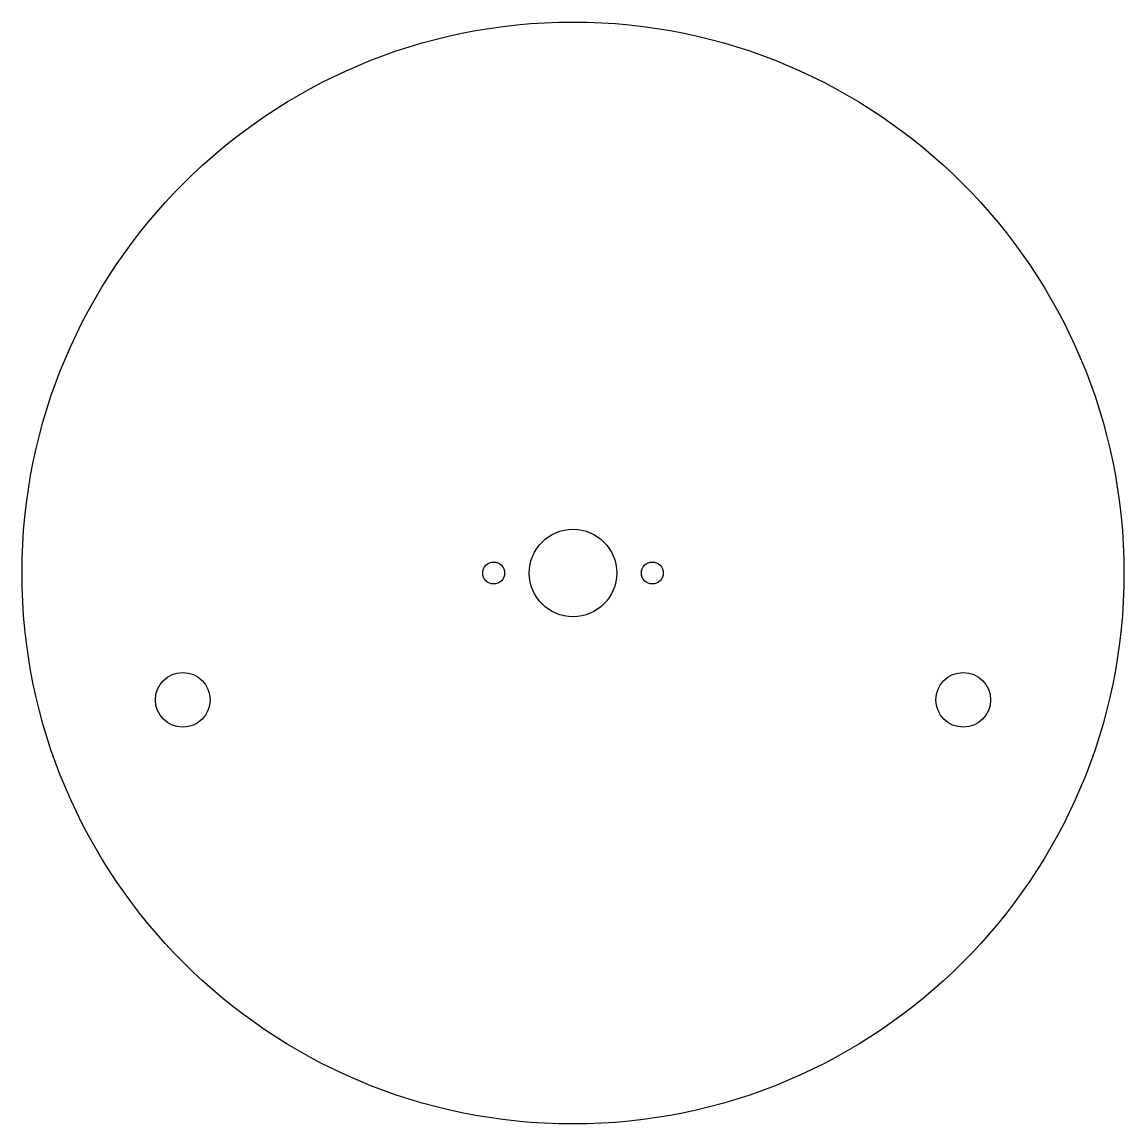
# Model space of a CAD drawing. Header units: millimetres. Extents: x -101 to 101, y -101 to 101.
import ezdxf

# ---------------------------------------------------------------- set-up
doc = ezdxf.new("R2010")
doc.units = ezdxf.units.MM

msp = doc.modelspace()

# ---------------------------------------------------------------- linework, layer by layer
at = {"color": 7, "linetype": 'Continuous', "lineweight": 25}
for centre, radius in [((0, 0), 100.7), ((0, 0), 8), ((-14.5, 0), 2), ((14.5, 0), 2)]:
    msp.add_circle(centre, radius, dxfattribs=at)
for centre in [(-71.33, -23.18), (71.33, -23.18)]:
    msp.add_circle(centre, 5)

doc.saveas('drawing.dxf')
